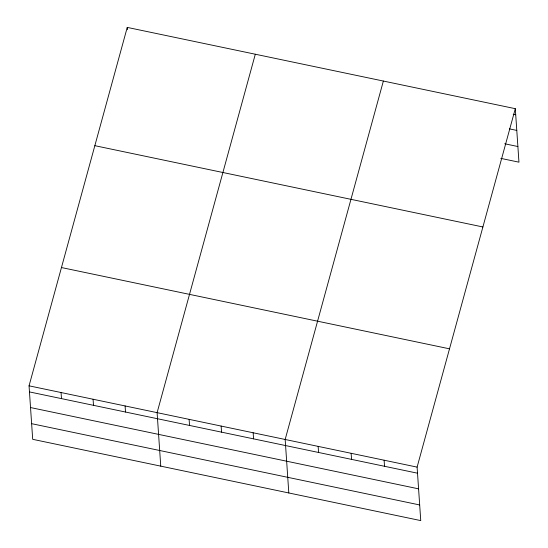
<?xml version="1.0" encoding="UTF-8"?>
<svg xmlns="http://www.w3.org/2000/svg" width="548" height="548" viewBox="0 0 548 548"><rect width="100%" height="100%" fill="white"/><g stroke="black" fill="none" stroke-linecap="round" stroke-linejoin="round"><path stroke-width="0.82" d="M515.305 108.682L417.103 467.115L420.748 520.6L32.695 439.318L29.051 385.826L127.252 27.4L515.305 108.682L518.949 162.174L500.81 158.372M255.306 54.225L157.105 412.651L160.756 466.136M383.367 81.049L285.166 439.475L288.81 492.96M513.243 114.251L515.723 114.772M509.366 128.862L516.785 130.417M504.687 143.768L517.887 146.528M94.845 145.679L482.898 226.968M61.458 267.547L449.511 348.829M29.051 385.826L417.103 467.115M29.462 391.916L417.514 473.198M30.53 407.554L418.583 488.843M31.626 423.673L419.679 504.955M384.114 460.204L384.532 466.293M351.131 453.292L351.549 459.382M318.148 446.387L318.566 452.47M253.149 432.769L253.566 438.859M221.132 426.063L221.55 432.153M189.122 419.357L189.533 425.447M127.252 27.4L127.41 29.681M125.095 405.945L125.506 412.034M93.078 399.239L93.496 405.328M61.061 392.532L61.479 398.622"/></g></svg>
